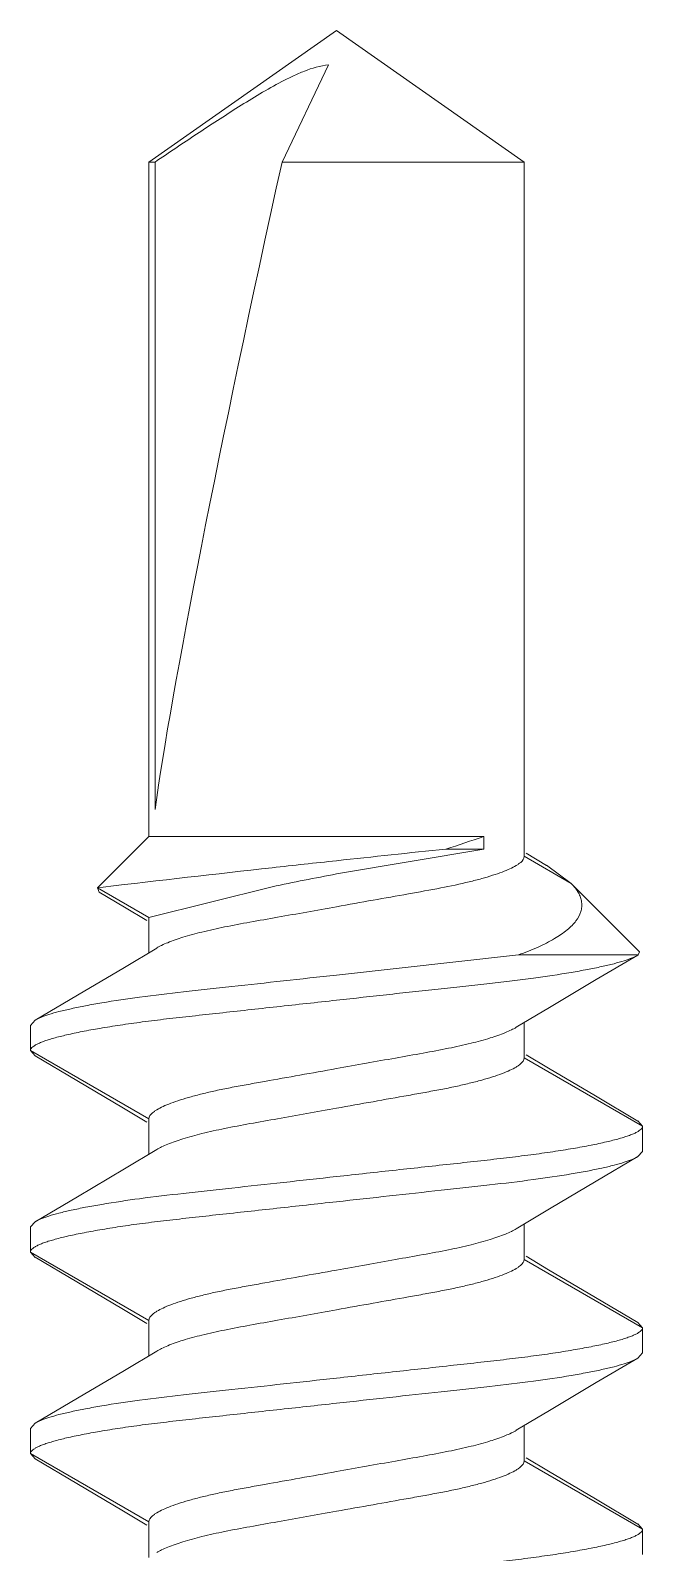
# Model space of a CAD drawing. Header units: inches. Extents: x 14.4 to 54.4, y 6.4 to 13.6.
# Drawn here: x 53.1588 to 53.3488, y 13.1037 to 13.5758 of the extents above; entities that cross this region are included whole.
import ezdxf

# ---------------------------------------------------------------- set-up
doc = ezdxf.new("R2010")
doc.units = ezdxf.units.IN
doc.header["$MEASUREMENT"] = 0
doc.linetypes.add('HIDDEN2', pattern=[0.1875, 0.125, -0.0625])
doc.layers.get('0').update_dxf_attribs({"true_color": 0xc2ced6})
doc.layers.add('SUB-BRACKET_HARDWARE', color=7, linetype='HIDDEN2', lineweight=5)

# ---------------------------------------------------------------- blocks, each defined once
blk = doc.blocks.new('SCREW5-085586')
at = {"layer": 'SUB-BRACKET_HARDWARE', "linetype": 'Continuous'}
for p, q in [((71.17433, 33.67259), (71.11605, 33.63178)), ((71.17433, 33.67259), (71.23262, 33.63178)), ((71.15744, 33.63178), (71.17185, 33.66194)), ((71.11605, 33.63178), (71.11605, 33.42259)), ((71.11802, 33.63178), (71.11605, 33.63178)), ((71.11802, 33.63178), (71.11802, 33.43101)), ((71.23262, 33.63178), (71.15744, 33.63178)), ((71.23262, 33.63178), (71.23262, 33.41644)), ((71.11605, 33.42259), (71.10014, 33.40668)), ((71.11605, 33.42259), (71.22004, 33.42259)), ((71.22004, 33.42259), (71.22004, 33.41869)), ((71.22004, 33.41869), (71.17433, 33.41096)), ((71.2083, 33.41869), (71.22004, 33.41869)), ((71.24716, 33.40804), (71.23262, 33.41644)), ((71.23953, 33.41359), (71.23319, 33.41739)), ((71.23947, 33.41367), (71.24716, 33.40804)), ((71.10014, 33.40668), (71.10188, 33.40688)), ((71.10014, 33.40668), (71.11605, 33.39749)), ((71.10068, 33.40535), (71.10014, 33.40668)), ((71.10068, 33.40535), (71.10857, 33.40066)), ((71.15433, 33.40699), (71.11605, 33.39749)), ((71.24717, 33.40804), (71.26834, 33.38687)), ((71.10857, 33.40066), (71.11547, 33.39652)), ((71.11605, 33.39749), (71.11605, 33.38651)), ((71.11854, 33.388), (71.1085, 33.38197)), ((71.26801, 33.38587), (71.26834, 33.38687)), ((71.1085, 33.38197), (71.09399, 33.37337)), ((71.17433, 33.37961), (71.23078, 33.38587)), ((71.26802, 33.38587), (71.23078, 33.38587)), ((71.25493, 33.3782), (71.26791, 33.38583)), ((71.26802, 33.38587), (71.26791, 33.3858)), ((71.24042, 33.3696), (71.25493, 33.3782)), ((71.09399, 33.37337), (71.08076, 33.3656)), ((71.23013, 33.36343), (71.24042, 33.3696)), ((71.07933, 33.36399), (71.08076, 33.36563)), ((71.07933, 33.35619), (71.07933, 33.36399)), ((71.23262, 33.36492), (71.23262, 33.35394)), ((71.11605, 33.33499), (71.07933, 33.35619)), ((71.07933, 33.35619), (71.08076, 33.35455)), ((71.08076, 33.35458), (71.09374, 33.34695)), ((71.26933, 33.33274), (71.23262, 33.35394)), ((71.24017, 33.35072), (71.2332, 33.35491)), ((71.25468, 33.34212), (71.24017, 33.35072)), ((71.09374, 33.34695), (71.10825, 33.33835)), ((71.26791, 33.33435), (71.25468, 33.34212)), ((71.10825, 33.33835), (71.11547, 33.33402)), ((71.11605, 33.33499), (71.11605, 33.32401)), ((71.26933, 33.33274), (71.26791, 33.33438)), ((71.26933, 33.33274), (71.26933, 33.32494)), ((71.11854, 33.3255), (71.1085, 33.31947)), ((71.26933, 33.32494), (71.26791, 33.3233)), ((71.25493, 33.3157), (71.26791, 33.32333)), ((71.1085, 33.31947), (71.09399, 33.31087)), ((71.24042, 33.3071), (71.25493, 33.3157)), ((71.09399, 33.31087), (71.08076, 33.3031)), ((71.23013, 33.30093), (71.24042, 33.3071)), ((71.07933, 33.30149), (71.08076, 33.30313)), ((71.07933, 33.29369), (71.07933, 33.30149)), ((71.23262, 33.30242), (71.23262, 33.29144)), ((71.11605, 33.27249), (71.07933, 33.29369)), ((71.07933, 33.29369), (71.08076, 33.29205)), ((71.08076, 33.29208), (71.09374, 33.28445)), ((71.24017, 33.28822), (71.2332, 33.29241)), ((71.26933, 33.27024), (71.23262, 33.29144)), ((71.25468, 33.27962), (71.24017, 33.28822)), ((71.09374, 33.28445), (71.10825, 33.27585)), ((71.26791, 33.27185), (71.25468, 33.27962)), ((71.10825, 33.27585), (71.11547, 33.27152)), ((71.11605, 33.27249), (71.11605, 33.26151)), ((71.26933, 33.27024), (71.26791, 33.27188)), ((71.26933, 33.27024), (71.26933, 33.26244)), ((71.11854, 33.263), (71.1085, 33.25697)), ((71.25493, 33.2532), (71.26791, 33.26083)), ((71.26933, 33.26244), (71.26791, 33.2608)), ((71.1085, 33.25697), (71.09399, 33.24837)), ((71.24042, 33.2446), (71.25493, 33.2532)), ((71.09399, 33.24837), (71.08076, 33.2406)), ((71.23013, 33.23843), (71.24042, 33.2446)), ((71.07933, 33.23899), (71.08076, 33.24063)), ((71.23262, 33.23992), (71.23262, 33.22894)), ((71.07933, 33.23119), (71.07933, 33.23899)), ((71.11605, 33.20999), (71.07933, 33.23119)), ((71.07933, 33.23119), (71.08076, 33.22955)), ((71.08076, 33.22958), (71.09374, 33.22195)), ((71.26933, 33.20774), (71.23262, 33.22894)), ((71.24017, 33.22572), (71.2332, 33.22991)), ((71.25468, 33.21712), (71.24017, 33.22572)), ((71.09374, 33.22195), (71.10825, 33.21335)), ((71.26791, 33.20935), (71.25468, 33.21712)), ((71.10825, 33.21335), (71.11547, 33.20902)), ((71.11605, 33.20999), (71.11605, 33.19901)), ((71.26933, 33.20774), (71.26791, 33.20938)), ((71.26933, 33.20774), (71.26933, 33.19994))]:
    blk.add_line(p, q, dxfattribs=at)
for centre, radius, start, end in [((71.00688, 34.04489), 0.6578, 287.83016, 288.90811), ((72.03685, 25.44354), 8.01807, 96.175311, 96.319087), ((72.16839, 24.20919), 9.25941, 95.951576, 96.162924), ((71.86564, 26.9758), 6.47627, 96.305658, 96.772745), ((71.34427, 32.50223), 0.92449, 100.59197, 101.8557)]:
    blk.add_arc(centre, radius, start, end, dxfattribs=at)
blk.add_ellipse((71.17433, 33.66094), major_axis=(0.05744, 0.25405), ratio=0.038884, start_param=-4.588576, end_param=-3.572222, dxfattribs=at)
for points, knots in [([(71.17185, 33.66194), (71.16929, 33.66165), (71.16552, 33.66054), (71.16079, 33.65847), (71.15616, 33.65615), (71.15054, 33.65294), (71.14173, 33.64752), (71.13089, 33.64045), (71.1223, 33.63468), (71.11802, 33.63178)], [0, 0, 0, 0, 0.124746, 0.187262, 0.249781, 0.37481, 0.499848, 0.749922, 1, 1, 1, 1]), ([(71.17433, 33.40081), (71.17812, 33.40149), (71.18555, 33.40283), (71.19635, 33.40473), (71.20633, 33.40652), (71.21392, 33.4081), (71.21927, 33.40947), (71.22266, 33.41048), (71.2256, 33.41149), (71.22804, 33.41249), (71.22975, 33.41334), (71.23084, 33.41404), (71.23186, 33.41482), (71.23262, 33.41571), (71.23262, 33.41644)], [0, 0, 0, 0, 0.18828, 0.36958, 0.537, 0.684528, 0.749234, 0.80718, 0.857927, 0.901094, 0.936496, 0.951327, 0.964308, 1, 1, 1, 1]), ([(71.24716, 33.40804), (71.24803, 33.40718), (71.24916, 33.40579), (71.25011, 33.40373), (71.25047, 33.40224), (71.2505, 33.40074), (71.25009, 33.3987), (71.24899, 33.39674), (71.24741, 33.39494), (71.24526, 33.39299), (71.24177, 33.39066), (71.23668, 33.38811), (71.23287, 33.38661), (71.2308, 33.38587)], [0, 0, 0, 0, 0.107976, 0.155289, 0.199656, 0.242763, 0.286469, 0.382126, 0.437046, 0.497743, 0.638248, 0.80578, 1, 1, 1, 1]), ([(71.11854, 33.38801), (71.11904, 33.3883), (71.12015, 33.38889), (71.12283, 33.39007), (71.12699, 33.39149), (71.13289, 33.39309), (71.13985, 33.39462), (71.14769, 33.39608), (71.1562, 33.39758), (71.16516, 33.39916), (71.17125, 33.40026), (71.17433, 33.40081)], [0, 0, 0, 0, 0.030085, 0.065638, 0.152728, 0.259843, 0.384768, 0.524736, 0.676447, 0.836264, 1, 1, 1, 1]), ([(71.26791, 33.3858), (71.26734, 33.38547), (71.26593, 33.38483), (71.26344, 33.38396), (71.26027, 33.38307), (71.25645, 33.38218), (71.25201, 33.38128), (71.24496, 33.38002), (71.23717, 33.37888), (71.22873, 33.37781), (71.22175, 33.377), (71.21441, 33.3762), (71.20676, 33.37537), (71.19887, 33.3745), (71.18804, 33.37332), (71.17984, 33.37242), (71.17433, 33.37181)], [0, 0, 0, 0, 0.020911, 0.048756, 0.083472, 0.124884, 0.172753, 0.22676, 0.3516, 0.421535, 0.495817, 0.573891, 0.655174, 0.739069, 0.82497, 1, 1, 1, 1]), ([(71.08076, 33.36562), (71.08133, 33.36596), (71.08274, 33.36661), (71.08523, 33.36747), (71.0884, 33.36836), (71.09222, 33.36925), (71.09666, 33.37015), (71.10372, 33.37141), (71.11382, 33.3729), (71.12472, 33.37417), (71.13426, 33.37522), (71.14461, 33.37636), (71.158, 33.37782), (71.16884, 33.37901), (71.17433, 33.37961)], [0, 0, 0, 0, 0.020948, 0.048787, 0.083489, 0.124912, 0.172787, 0.226792, 0.351633, 0.495836, 0.573896, 0.655173, 0.824996, 1, 1, 1, 1]), ([(71.17433, 33.37181), (71.16816, 33.37113), (71.15897, 33.37013), (71.14685, 33.3688), (71.1381, 33.36784), (71.1297, 33.36692), (71.12172, 33.36603), (71.11425, 33.36511), (71.10736, 33.36415), (71.10112, 33.36315), (71.09558, 33.36215), (71.0908, 33.36114), (71.08732, 33.36027), (71.08495, 33.35956), (71.08349, 33.35907), (71.08224, 33.35858), (71.08121, 33.3581), (71.08041, 33.35762), (71.07982, 33.35716), (71.07944, 33.35669), (71.07933, 33.35634), (71.07933, 33.35619)], [0, 0, 0, 0, 0.191926, 0.285649, 0.376598, 0.463942, 0.546875, 0.624623, 0.696462, 0.761746, 0.819863, 0.870316, 0.912672, 0.930715, 0.946638, 0.960429, 0.972093, 0.981677, 0.9893, 0.99522, 1, 1, 1, 1]), ([(71.17433, 33.35061), (71.17742, 33.35117), (71.18352, 33.35226), (71.19247, 33.35385), (71.20098, 33.35537), (71.20882, 33.3568), (71.21578, 33.35833), (71.22167, 33.35994), (71.22584, 33.36136), (71.22852, 33.36253), (71.22963, 33.36311), (71.23013, 33.36341)], [0, 0, 0, 0, 0.163751, 0.323578, 0.475301, 0.615269, 0.740207, 0.847348, 0.934421, 0.969943, 1, 1, 1, 1]), ([(71.23262, 33.35394), (71.23262, 33.35321), (71.23185, 33.35233), (71.23084, 33.35156), (71.22975, 33.35086), (71.22805, 33.34999), (71.2256, 33.34899), (71.22266, 33.34798), (71.21927, 33.34698), (71.21544, 33.34599), (71.21121, 33.34502), (71.20662, 33.3441), (71.20172, 33.3432), (71.19471, 33.34195), (71.18555, 33.34032), (71.17812, 33.33899), (71.17433, 33.33831)], [0, 0, 0, 0, 0.035498, 0.048473, 0.063325, 0.098788, 0.141982, 0.192728, 0.250682, 0.315413, 0.386372, 0.462975, 0.54456, 0.630399, 0.811708, 1, 1, 1, 1]), ([(71.11605, 33.33499), (71.11605, 33.33571), (71.11682, 33.3366), (71.11783, 33.33737), (71.11892, 33.33807), (71.12062, 33.33894), (71.12307, 33.33994), (71.12601, 33.34095), (71.1294, 33.34195), (71.13323, 33.34294), (71.13746, 33.34391), (71.14205, 33.34483), (71.14695, 33.34573), (71.15396, 33.34698), (71.16312, 33.34861), (71.17055, 33.34993), (71.17433, 33.35061)], [0, 0, 0, 0, 0.0355, 0.048476, 0.063327, 0.09879, 0.141984, 0.19273, 0.250683, 0.315414, 0.386374, 0.462977, 0.544561, 0.6304, 0.811708, 1, 1, 1, 1]), ([(71.11854, 33.32551), (71.11904, 33.3258), (71.12015, 33.32639), (71.12283, 33.32757), (71.12699, 33.32899), (71.13289, 33.33059), (71.13985, 33.33212), (71.14769, 33.33358), (71.1562, 33.33508), (71.16516, 33.33666), (71.17125, 33.33776), (71.17433, 33.33831)], [0, 0, 0, 0, 0.030085, 0.065638, 0.152728, 0.259843, 0.384768, 0.524736, 0.676447, 0.836264, 1, 1, 1, 1]), ([(71.17433, 33.31711), (71.18051, 33.3178), (71.19263, 33.31912), (71.20755, 33.32075), (71.21897, 33.322), (71.22695, 33.3229), (71.23442, 33.32382), (71.24131, 33.32478), (71.24755, 33.32577), (71.25309, 33.32678), (71.25787, 33.32779), (71.26135, 33.32866), (71.26372, 33.32936), (71.26518, 33.32986), (71.26643, 33.33035), (71.26746, 33.33083), (71.26826, 33.33131), (71.26885, 33.33177), (71.26923, 33.33224), (71.26933, 33.33259), (71.26933, 33.33274)], [0, 0, 0, 0, 0.191926, 0.376594, 0.463938, 0.546872, 0.624622, 0.69646, 0.761742, 0.819858, 0.870312, 0.912669, 0.930712, 0.946635, 0.960426, 0.972091, 0.981675, 0.989299, 0.995219, 1, 1, 1, 1]), ([(71.26791, 33.3233), (71.26734, 33.32297), (71.26593, 33.32232), (71.26344, 33.32145), (71.26027, 33.32057), (71.25645, 33.31968), (71.25201, 33.31878), (71.24495, 33.31752), (71.23485, 33.31603), (71.22395, 33.31476), (71.21441, 33.31371), (71.20406, 33.31257), (71.19067, 33.31111), (71.17983, 33.30992), (71.17433, 33.30931)], [0, 0, 0, 0, 0.020948, 0.048787, 0.083488, 0.124911, 0.172786, 0.226791, 0.351632, 0.495834, 0.573894, 0.655173, 0.824996, 1, 1, 1, 1]), ([(71.08076, 33.30312), (71.08133, 33.30346), (71.08274, 33.30411), (71.08523, 33.30497), (71.0884, 33.30586), (71.09222, 33.30675), (71.09666, 33.30765), (71.10372, 33.30891), (71.11382, 33.3104), (71.12472, 33.31167), (71.13426, 33.31272), (71.14461, 33.31386), (71.158, 33.31532), (71.16884, 33.31651), (71.17433, 33.31711)], [0, 0, 0, 0, 0.020948, 0.048787, 0.083489, 0.124912, 0.172787, 0.226792, 0.351633, 0.495836, 0.573896, 0.655173, 0.824996, 1, 1, 1, 1]), ([(71.17433, 33.30931), (71.16816, 33.30863), (71.15897, 33.30763), (71.14685, 33.3063), (71.1381, 33.30534), (71.1297, 33.30442), (71.12172, 33.30353), (71.11425, 33.30261), (71.10736, 33.30165), (71.10112, 33.30065), (71.09558, 33.29965), (71.0908, 33.29864), (71.08732, 33.29777), (71.08495, 33.29706), (71.08349, 33.29657), (71.08224, 33.29608), (71.08121, 33.2956), (71.08041, 33.29512), (71.07982, 33.29466), (71.07944, 33.29419), (71.07933, 33.29384), (71.07933, 33.29369)], [0, 0, 0, 0, 0.191926, 0.285649, 0.376598, 0.463942, 0.546875, 0.624623, 0.696462, 0.761746, 0.819863, 0.870316, 0.912672, 0.930715, 0.946638, 0.960429, 0.972093, 0.981677, 0.9893, 0.99522, 1, 1, 1, 1]), ([(71.17433, 33.28811), (71.17742, 33.28867), (71.18352, 33.28976), (71.19247, 33.29135), (71.20098, 33.29287), (71.20882, 33.2943), (71.21578, 33.29583), (71.22167, 33.29744), (71.22584, 33.29886), (71.22852, 33.30003), (71.22963, 33.30061), (71.23013, 33.30091)], [0, 0, 0, 0, 0.163751, 0.323578, 0.475301, 0.615268, 0.740207, 0.847348, 0.934421, 0.969943, 1, 1, 1, 1]), ([(71.11605, 33.27249), (71.11605, 33.27321), (71.11682, 33.2741), (71.11783, 33.27487), (71.11892, 33.27557), (71.12062, 33.27644), (71.12307, 33.27744), (71.12601, 33.27845), (71.1294, 33.27945), (71.13323, 33.28044), (71.13746, 33.28141), (71.14205, 33.28233), (71.14695, 33.28323), (71.15396, 33.28448), (71.16312, 33.28611), (71.17055, 33.28743), (71.17433, 33.28811)], [0, 0, 0, 0, 0.0355, 0.048476, 0.063327, 0.09879, 0.141984, 0.19273, 0.250683, 0.315414, 0.386374, 0.462977, 0.544561, 0.6304, 0.811708, 1, 1, 1, 1]), ([(71.23262, 33.29144), (71.23262, 33.29071), (71.23185, 33.28983), (71.23084, 33.28906), (71.22975, 33.28836), (71.22805, 33.28749), (71.2256, 33.28649), (71.22266, 33.28548), (71.21927, 33.28448), (71.21544, 33.28349), (71.21121, 33.28252), (71.20662, 33.2816), (71.20172, 33.2807), (71.19471, 33.27945), (71.18555, 33.27782), (71.17812, 33.27649), (71.17433, 33.27581)], [0, 0, 0, 0, 0.035498, 0.048473, 0.063325, 0.098788, 0.141982, 0.192728, 0.250682, 0.315413, 0.386372, 0.462975, 0.54456, 0.630399, 0.811708, 1, 1, 1, 1]), ([(71.11854, 33.26301), (71.11904, 33.2633), (71.12015, 33.26389), (71.12283, 33.26507), (71.12699, 33.26649), (71.13289, 33.26809), (71.13985, 33.26962), (71.14769, 33.27108), (71.1562, 33.27258), (71.16516, 33.27416), (71.17125, 33.27526), (71.17433, 33.27581)], [0, 0, 0, 0, 0.030085, 0.065638, 0.152728, 0.259843, 0.384768, 0.524736, 0.676447, 0.836264, 1, 1, 1, 1]), ([(71.17433, 33.25461), (71.18051, 33.2553), (71.19263, 33.25662), (71.20755, 33.25825), (71.21897, 33.2595), (71.22695, 33.2604), (71.23442, 33.26132), (71.24131, 33.26228), (71.24755, 33.26327), (71.25309, 33.26428), (71.25787, 33.26529), (71.26135, 33.26616), (71.26372, 33.26686), (71.26518, 33.26736), (71.26643, 33.26785), (71.26746, 33.26833), (71.26826, 33.26881), (71.26885, 33.26927), (71.26923, 33.26974), (71.26933, 33.27009), (71.26933, 33.27024)], [0, 0, 0, 0, 0.191926, 0.376594, 0.463938, 0.546872, 0.624622, 0.69646, 0.761742, 0.819858, 0.870312, 0.912669, 0.930712, 0.946635, 0.960426, 0.972091, 0.981675, 0.989299, 0.995219, 1, 1, 1, 1]), ([(71.26791, 33.2608), (71.26734, 33.26047), (71.26593, 33.25982), (71.26344, 33.25895), (71.26027, 33.25807), (71.25645, 33.25718), (71.25201, 33.25628), (71.24495, 33.25502), (71.23485, 33.25353), (71.22395, 33.25226), (71.21441, 33.25121), (71.20406, 33.25007), (71.19067, 33.24861), (71.17983, 33.24742), (71.17433, 33.24681)], [0, 0, 0, 0, 0.020948, 0.048787, 0.083488, 0.124911, 0.172786, 0.226791, 0.351632, 0.495834, 0.573894, 0.655173, 0.824996, 1, 1, 1, 1]), ([(71.08076, 33.24062), (71.08133, 33.24096), (71.08274, 33.24161), (71.08523, 33.24247), (71.0884, 33.24336), (71.09222, 33.24425), (71.09666, 33.24515), (71.10372, 33.24641), (71.11382, 33.2479), (71.12472, 33.24917), (71.13426, 33.25022), (71.14461, 33.25136), (71.158, 33.25282), (71.16884, 33.25401), (71.17433, 33.25461)], [0, 0, 0, 0, 0.020948, 0.048787, 0.083489, 0.124912, 0.172787, 0.226792, 0.351633, 0.495836, 0.573896, 0.655173, 0.824996, 1, 1, 1, 1]), ([(71.17433, 33.24681), (71.16816, 33.24613), (71.15897, 33.24513), (71.14685, 33.2438), (71.1381, 33.24284), (71.1297, 33.24192), (71.12172, 33.24103), (71.11425, 33.24011), (71.10736, 33.23915), (71.10112, 33.23815), (71.09558, 33.23715), (71.0908, 33.23614), (71.08732, 33.23527), (71.08495, 33.23456), (71.08349, 33.23407), (71.08224, 33.23358), (71.08121, 33.2331), (71.08041, 33.23262), (71.07982, 33.23216), (71.07944, 33.23169), (71.07933, 33.23134), (71.07933, 33.23119)], [0, 0, 0, 0, 0.191926, 0.285649, 0.376598, 0.463942, 0.546875, 0.624623, 0.696462, 0.761746, 0.819863, 0.870316, 0.912672, 0.930715, 0.946638, 0.960429, 0.972093, 0.981677, 0.9893, 0.99522, 1, 1, 1, 1]), ([(71.17433, 33.22561), (71.17742, 33.22617), (71.18352, 33.22726), (71.19247, 33.22885), (71.20098, 33.23037), (71.20882, 33.2318), (71.21578, 33.23333), (71.22167, 33.23494), (71.22584, 33.23636), (71.22852, 33.23753), (71.22963, 33.23811), (71.23013, 33.23841)], [0, 0, 0, 0, 0.163751, 0.323578, 0.475301, 0.615268, 0.740207, 0.847348, 0.934421, 0.969943, 1, 1, 1, 1]), ([(71.11605, 33.20999), (71.11605, 33.21071), (71.11682, 33.2116), (71.11783, 33.21237), (71.11892, 33.21307), (71.12062, 33.21394), (71.12307, 33.21494), (71.12601, 33.21595), (71.1294, 33.21695), (71.13323, 33.21794), (71.13746, 33.21891), (71.14205, 33.21983), (71.14695, 33.22073), (71.15396, 33.22198), (71.16312, 33.22361), (71.17055, 33.22493), (71.17433, 33.22561)], [0, 0, 0, 0, 0.0355, 0.048476, 0.063327, 0.09879, 0.141984, 0.19273, 0.250683, 0.315414, 0.386374, 0.462977, 0.544561, 0.6304, 0.811708, 1, 1, 1, 1]), ([(71.23262, 33.22894), (71.23262, 33.22821), (71.23185, 33.22733), (71.23084, 33.22656), (71.22975, 33.22586), (71.22805, 33.22499), (71.2256, 33.22399), (71.22266, 33.22298), (71.21927, 33.22198), (71.21544, 33.22099), (71.21121, 33.22002), (71.20662, 33.2191), (71.20172, 33.2182), (71.19471, 33.21695), (71.18555, 33.21532), (71.17812, 33.21399), (71.17433, 33.21331)], [0, 0, 0, 0, 0.035498, 0.048473, 0.063325, 0.098788, 0.141982, 0.192728, 0.250682, 0.315413, 0.386372, 0.462975, 0.54456, 0.630399, 0.811708, 1, 1, 1, 1]), ([(71.11854, 33.20051), (71.11904, 33.2008), (71.12015, 33.20139), (71.12283, 33.20257), (71.12699, 33.20399), (71.13289, 33.20559), (71.13985, 33.20712), (71.14769, 33.20858), (71.1562, 33.21008), (71.16516, 33.21166), (71.17125, 33.21276), (71.17433, 33.21331)], [0, 0, 0, 0, 0.030085, 0.065638, 0.152728, 0.259843, 0.384768, 0.524736, 0.676447, 0.836264, 1, 1, 1, 1]), ([(71.17433, 33.19211), (71.18051, 33.1928), (71.19263, 33.19412), (71.20755, 33.19575), (71.21897, 33.197), (71.22695, 33.1979), (71.23442, 33.19882), (71.24131, 33.19978), (71.24755, 33.20077), (71.25309, 33.20178), (71.25787, 33.20279), (71.26135, 33.20366), (71.26372, 33.20436), (71.26518, 33.20486), (71.26643, 33.20535), (71.26746, 33.20583), (71.26826, 33.20631), (71.26885, 33.20677), (71.26923, 33.20724), (71.26933, 33.20759), (71.26933, 33.20774)], [0, 0, 0, 0, 0.191926, 0.376594, 0.463938, 0.546872, 0.624622, 0.69646, 0.761742, 0.819858, 0.870312, 0.912669, 0.930712, 0.946635, 0.960426, 0.972091, 0.981675, 0.989299, 0.995219, 1, 1, 1, 1])]:
    blk.add_open_spline(points, degree=3, knots=knots, dxfattribs=at)
blk = doc.blocks.new('SYSTEM-085586')
blk.add_blockref('SCREW5-085586', (-17.92051, -20.09678))

msp = doc.modelspace()

# ---------------------------------------------------------------- block references
msp.add_blockref('SYSTEM-085586', (0, 0))

doc.saveas('drawing.dxf')
